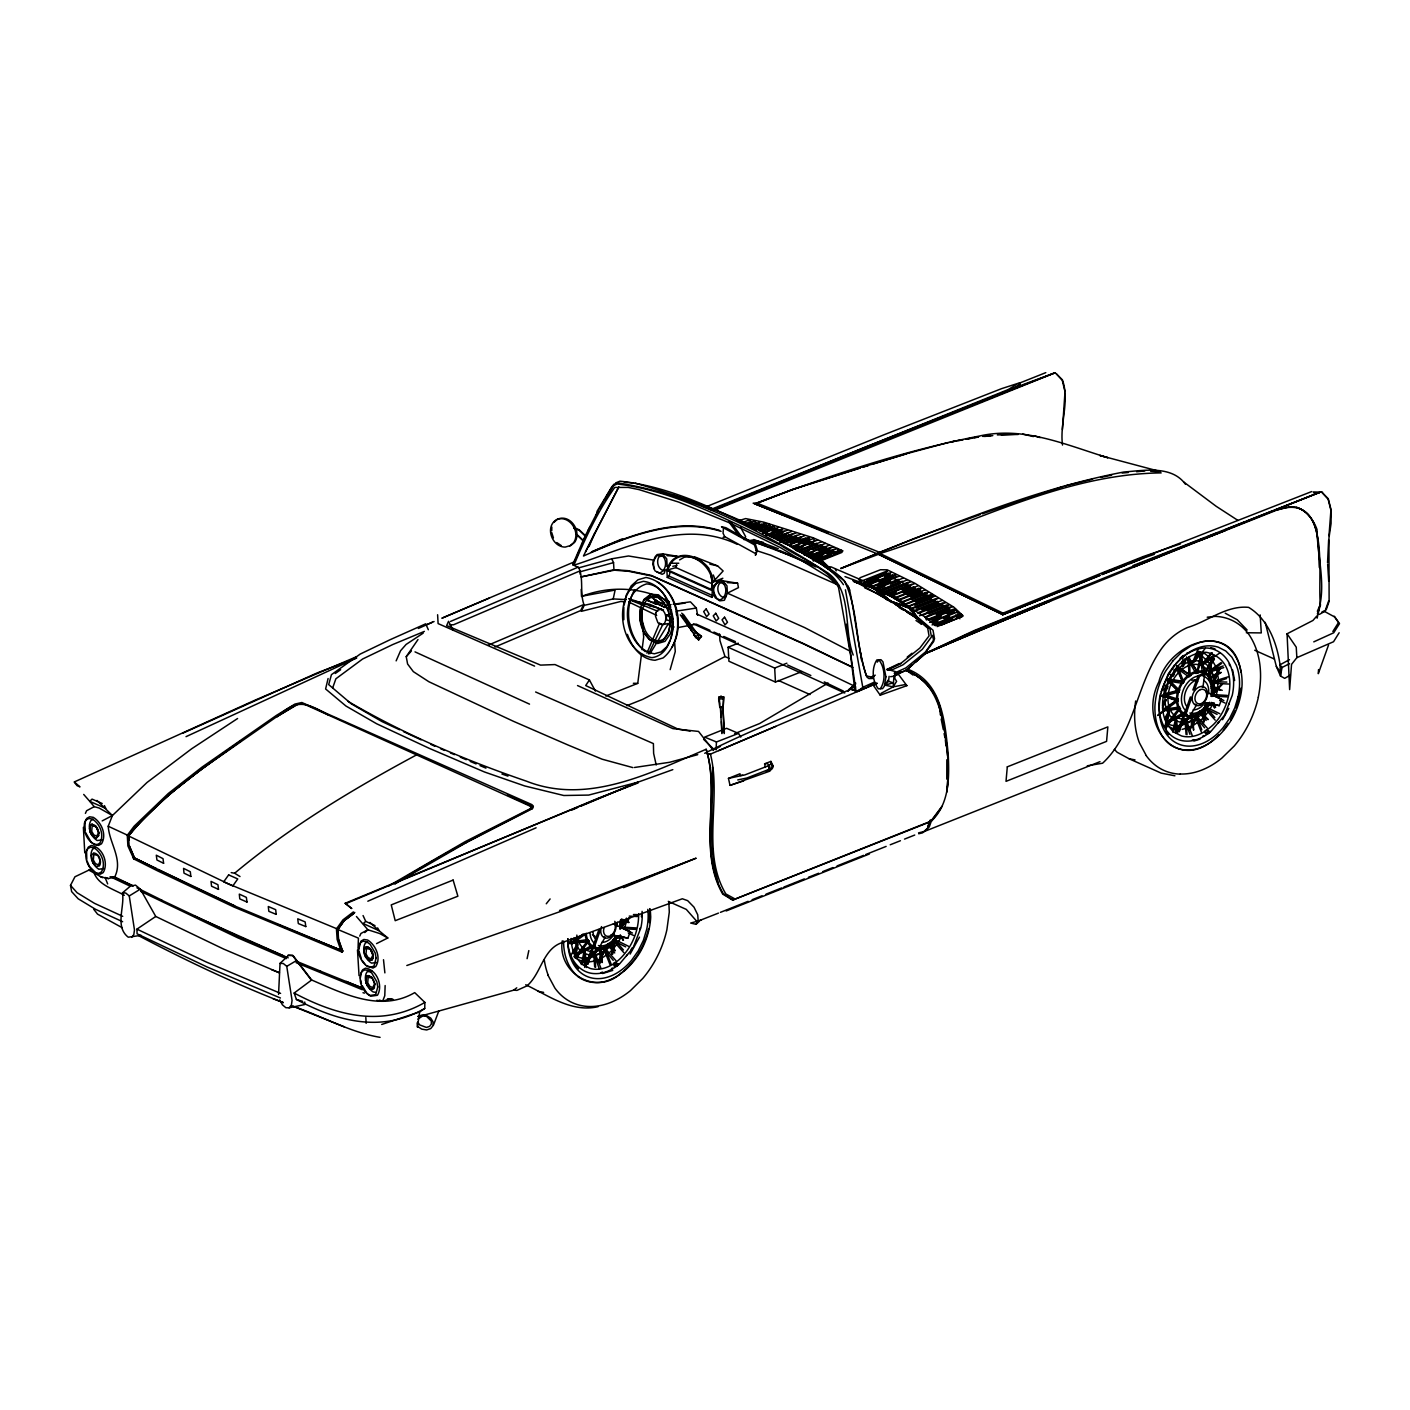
<?xml version="1.0" encoding="UTF-8"?>
<svg xmlns="http://www.w3.org/2000/svg" width="1410" height="1410" viewBox="0 0 1410 1410"><rect width="100%" height="100%" fill="white"/><g stroke="black" fill="none" stroke-linecap="round" stroke-linejoin="round"><path stroke-width="1.5" d="M1064.903 393.231L1062.435 429.504M875.081 683.921L873.178 685.101L880.228 695.183L881.232 693.262L893.147 686.864L893.975 676.218L890.609 676.694M640.404 608.75L640.246 620.365L643.647 631.786L649.975 640.105L657.659 643.524L665.009 641.338L670.261 633.883A25.08 15.986 80.4 0 0 665.608 600.96L658.417 594.808L650.662 594.262L644.159 599.268C636.862 611.817 638.906 628.772 649.093 639.153L656.373 642.414L663.264 640.228C674.844 627.943 670.878 605.507 657.06 596.5L649.675 595.919L643.577 600.554M765.383 767.41L764.608 763.885L770.882 761.4L773.138 765.965L771.975 768.221L746.895 778.003L737.73 779.941M1062.505 445.067C1059.597 423.229 1069.996 401.039 1062.364 379.766L1055.138 372.751L1024.982 383.873L866.639 446.582L711.891 509.909M1320.483 605.348C1316.834 576.126 1332.186 491.473 1277.248 509.926L1133.534 567.067M395.029 883.788C439.215 855.376 486.274 831.6 533.033 807.948L533.332 806.062L531.799 804.564L301.846 702.515L294.884 704.083L276.342 715.452L201.965 767.163L168.319 793.46L134.109 826.242L127.288 835.302L127.887 845.929L133.809 858.954L157.567 870.869L234.06 907.088L342.101 952.12L338.453 939.342M723.154 707.415L723.7 696.892L719.047 696.981L718.659 698.902L719.823 707.45L723.154 707.415L723.7 696.892L719.047 696.981L719.893 704.242M1328.643 539.977L1327.55 562.766M381.705 1024.471L419.634 1011.886L424.745 1008.45L424.868 1002.439L414.716 992.622C380.471 1012.591 343.37 993.662 311.081 979.756L297.369 961.902M551.751 530.689L551.821 527.04M358.052 948.225L358.422 938.143L337.818 929.472L343.74 920.994L354.174 913.098M385.142 985.555L384.771 995.742L382.603 1001.259L376.787 1000.307M279.462 972.794L223.573 949.036L155.752 916.465L140.33 889.146L135.501 885.11L130.372 886.15L122.459 892.883C124.908 906.894 114.562 926.758 128.275 937.209L141.123 935.323M424.745 1008.45C381.757 1033.142 337.642 1021.527 296.4 999.461L294.161 993.045L311.645 980.003L293.086 955.592L288.556 955.434L280.044 963.365L278.546 994.403M581.502 596.518L581.202 589.362M1162.51 709.9L1178.055 699.149L1177.985 700.788L1157.839 715.504M946.78 779.113L946.833 759.743M948.102 772.997L947.044 791.221M908.639 607.111L909.838 608.556L890.133 601.012L908.639 607.111L919.796 621.087C906.701 597.646 878.959 587.935 854.249 581.872L874.517 588.728L893.2 597.523L886.731 591.46L882.501 594.103L869.159 585.873M716.051 749.785L716.456 741.96L738.505 733.411L740.779 737.06M1318.526 669.591L1318.297 673.68L1328.537 645.004M626.392 918.104L626.163 921.946A41.102 29.169 -65.9 0 1 624.736 927.833M1317.116 618.179L1320.324 604.59L1317.345 611.253M624.771 601.859L620.841 601.436L581.361 611.323L584.216 605.331C579.51 593.293 583.899 579.475 578.875 567.807L572.672 564.687L575.791 558.959M638.624 913.61C638.977 930.759 631.856 947.679 619.36 959.399A43.551 30.914 -65.9 0 1 590.032 968.406L581.731 964.193L575.544 956.473A44.151 31.337 -65.9 0 1 571.173 938.443M946.938 792.032C949.283 767.234 947.925 742.101 941.721 717.919C940.505 696.17 925.877 678.862 906.295 670.208L896.513 674.509M611.852 954.112L612.945 939.8M1203.241 721.62L1204.334 707.309M641.391 916.747L641.568 914.72M667.283 577.377L669.045 576.091L712.966 595.725L711.979 597.382L667.283 577.377L666.877 570.363L668.71 567.049L667.159 566.327L666.736 558.906L662.647 553.83L657.06 554.588L654.839 557.25L652.795 563.965L654.487 569.005M1211.807 657.148L1209.533 680.29L1212.159 657.624M358.704 949.353L361.031 941.052L363.903 939.465L367.675 940.047C375.959 945.193 381.282 957.672 375.8 966.485L372.945 968.053L366.635 965.603M360.343 978.17L360.837 973.217L362.67 969.745L365.543 968.159C376.911 969.657 383.203 985.837 377.457 995.284L370.883 996.2L366.988 993.468L362.229 985.625M772.363 768.415L769.437 771.27L730.027 785.37L728.459 778.39L739.986 773.755L740.303 775.482L744.709 774.971L768.415 765.753L771.358 763.674L770.882 761.4L772.363 768.415L773.138 765.965M89.553 829.01L90.645 824.868L92.091 824.198L97.272 827.846L98.911 833.081L98.665 835.619L96.373 838.016C90.998 837.152 87.896 829.556 90.645 824.991L92.091 824.198L95.686 825.802L98.911 833.204M363.903 951.609L365.014 947.59L366.441 946.797C371.887 947.573 374.884 955.257 372.169 959.822L368.926 960.351L365.454 956.932L363.833 951.574L364.926 947.555L368.169 947.132L369.966 948.489L373.192 955.768M374.831 984.568L373.826 988.639L370.583 989.168L366.018 983.158L366.565 976.355L368.08 975.614L371.694 977.218M1180.434 543.89L1143.263 556.545L1101.228 573.236L1003.021 613.156L1002.475 614.707L1040.721 599.479M532.152 808.741L531.094 805.78L507.283 795.046M880.228 695.183L906.877 685.665L905.52 684.502L893.147 686.864L884.898 685.172L888.529 681.294L889.111 676.324M1160.448 693.932C1155.495 712.914 1163.461 740.391 1186.462 741.131A47.288 33.558 -65.9 0 0 1210.978 731.385L1224.462 715.399L1232.252 695.324A47.817 33.946 -65.9 0 0 1230.578 666.066C1226.63 656.002 1217.271 648.248 1206.22 648.001A49.614 35.215 -65.9 0 0 1181.703 657.765L1175.887 663.581M1166.722 680.307L1179.112 692.028L1179.324 690.195L1167.727 678.615M649.375 922.616L649.746 908.622M1241.012 688.08L1236.217 708.507M612.663 954.253L614.866 936.839L612.328 953.865M1204.052 721.761L1205.973 706.533L1203.4 723.506M605.824 696.047L637.761 683.356L641.532 653.923M642.061 649.71L643.683 637.109L641.391 608.979M1192.86 689.984L1198.165 675.654L1203.312 673.61L1204.669 674.227L1202.959 687.128L1201.602 686.511M1258.284 697.21C1262.655 676.201 1261.315 653.165 1249.172 634.852A82.397 58.48 -65.9 0 0 1215.173 616.364L1207.224 617.21M419.634 1011.886L417.466 1027.203L417.131 1022.885M1328.978 535.818L1330.917 510.314L1328.149 499.228L1322.509 492.848M1208.194 676.712L1210.926 659.492M1204.81 732.442L1207.577 732.231L1208.687 731.032L1206.061 730.063L1207.224 730.063L1209.586 732.495L1205.515 733.676L1205.039 730.944M706.163 749.256C720.457 795.875 697.368 849.913 722.731 894.151L732.742 900.056L723.242 893.623C697.421 849.719 720.915 795.61 706.163 749.256C650.38 772.927 587.688 805.374 526.6 781.228C464.877 760.078 404.282 734.293 347.918 701.299M1087.269 765.806L1102.602 763.215C1133.235 734.769 1136.319 687.41 1158.668 652.971C1165.541 641.814 1175.411 632.843 1187.414 627.556C1207.736 621.475 1226.577 605.101 1248.643 607.375C1268.066 619.043 1276.984 643.189 1280.033 664.797L1282.007 667.512L1280.509 676.042L1284.686 678.351L1290.379 675.108M667.67 569.904L711.098 589.327C719.223 564.194 677.1 540.224 667.67 569.904L675.989 567.596L676.659 564.264M1215.12 704.436L1205.092 706.198L1205.568 703.801M575.298 958.271L578.082 944.577L572.672 953.495M581.378 964.51L584.181 950.816L584.709 967.436M1165.876 729.693L1169.472 712.085L1165.136 719.223M1172.767 732.019L1175.57 718.324L1176.028 732.865M724.176 733.588L722.872 706.234L724.37 732.618M624.207 604.996L626.234 595.267L631.187 585.908L637.972 579.774L645.956 577.465C679.373 583.687 688.538 637.584 663.053 657.959L655.068 660.268C640.968 659.457 631.733 646.644 627.397 634.377M584.216 605.331L613.209 598.933L615.112 590.067L582.154 596.183C610.601 585.361 642.713 587.071 669.45 601.823M527.093 958.677L528.821 950.604M639.699 929.56L640.017 928.168M1201.249 652.566L1196.614 673.398L1202.765 652.936M670.984 638.748L673.169 629.019L673.011 618.197L671.107 609.173M710.728 574.54L712.279 582.559L711.592 590.367L666.877 570.363C674.139 542.215 712.966 558.184 712.843 582.224L722.819 578.241L712.455 586.613L711.979 597.382M582.348 963.453L585.185 951.468L586.401 967.524M1173.737 730.962L1176.574 718.977L1177.632 733.024M328.089 678.527L325.604 688.961L345.943 706.022L376.629 723.753L429.31 748.358L484.458 771.975L524.643 785.934L563.806 795.504L588.693 795.081L638.078 782.145L672.817 769.631M574.399 955.363L577.43 943.449L570.821 955.557M1164.783 726.837L1168.819 710.957L1165.03 717.866M755.83 553.742L755.39 555.311L757.364 550.534L755.355 544.013L725.815 527.692L721.515 526.758L754.438 544.824L756.535 551.31L755.83 553.742L724.687 536.628L723.048 533.191L723.489 527.71M1197.883 671.301L1202.959 652.918M670.173 669.644L675.267 651.579L674.667 642.925M669.045 576.091L670.173 572.09M587.688 964.105L592.993 945.317L586.084 963.647M1179.06 731.614L1184.382 712.826L1185.475 712.826M918.703 833.768L922.545 832.852L927.498 828.234L930.036 820.69L927.674 827.124M1161.064 691.869L1168.326 673.821L1174.442 665.026M648.6 928.749C644.67 945.141 636.016 960.351 623.238 971.419M587.952 964.105L593.416 947.414M1179.342 731.614L1184.805 714.923M1185.176 658.435L1182.25 667.018L1182.038 661.361M597.681 950.111L593.451 945.211L598.95 929.49L600.308 930.106L594.808 945.828L597.681 950.111L605.19 937.28L603.832 936.681M1189.071 717.62L1184.841 712.72L1190.34 696.998L1191.697 697.615L1186.198 713.337L1189.071 717.62L1196.579 704.788L1195.222 704.189M332.76 687.675L335.88 678.792L362.67 658.981L392.703 644.564L424.375 631.398M665.432 569.728L664.163 573.341L662.101 574.293L656.831 571.931M941.968 806.344L931.71 820.021L929.296 826.877L924.343 831.477L918.562 832.869M610.9 935.024L627.908 938.108L630.164 931.781L613.403 923.744L614.76 924.361M1204.404 702.92L1219.28 705.617L1221.553 699.289L1206.149 691.869M1325.753 609.067L1328.714 600.819M1197.531 652.213L1193.759 662.453L1205.356 648.248M1194.217 690.6L1199.54 676.254L1204.669 674.227M133.809 858.954L134.32 857.597L129.368 845.824M342.101 952.12L342.612 950.763M433.469 1025.176L438.827 1010.935M100.462 876.72L108.323 878.589L114.739 876.949C123.375 859.642 109.31 843.356 108.218 826.242L112.412 815.526L147.045 782.462L191.654 748.78L237.585 718.518M1177.473 731.155L1184.382 712.826M1186.621 658.54L1183.466 666.19L1182.567 655.932M1198.024 649.199L1192.507 662.612L1200.016 652.53M1228.603 704.753L1229.291 703.096M646.908 653.165L659.598 623.238L662.718 624.63L668.481 623.484L649.922 653.799M1219.861 668.234L1211.278 688.485L1219.95 668.604M576.602 557.056L579.845 549.424M582.277 543.696L584.709 537.968M589.098 546.393L594.773 533.086L618.937 486.908M1163.867 694.108L1179.677 689.966L1178.848 691.905L1162.333 696.575M572.672 564.687L585.044 536.205L597.082 512.711M1317.381 613.896C1327.127 587.353 1317.31 557.25 1317.011 529.508C1312.869 517.822 1302.734 505.555 1289.128 506.807M396.139 660.867L400.581 650.715L406.098 644.44L423.194 633.143M1176.98 665.978L1190.886 675.443L1188.771 676.747L1176.345 667.97L1183.078 683.286L1183.713 681.876L1177.297 665.714M85.393 813.394L86.592 810.732L94.223 806.661L99.07 808.018L112.412 815.526L102.19 820.902M359.744 936.099L360.96 933.455L367.904 929.789L379.678 933.526L387.803 937.967L376.54 943.625M598.263 961.972L605.031 947.414M1189.652 729.481L1196.42 714.923M648.529 653.905L662.718 624.63M98.647 835.495L96.373 837.892M372.945 958.183L372.099 959.893L368.926 960.351L364.45 954.394M594.491 533.597L583.476 555.998C625.776 537.369 674.473 516.8 721.092 531.359M582.876 606.106L580.673 610.565L495.016 646.978M1230.56 719.999L1235.266 710.428M585.538 551.733L618.479 487.419M701.14 920.184L690.653 923.057L696.064 924.308L698.126 920.236L697.721 914.79L694.002 907.159L687.657 900.655L682.334 898.769L561.726 942.726C542.709 949.247 541.228 973.764 526.987 985.872L516.959 990.384L513.681 990.172L418.171 1016.786M957.408 613.227L958.183 611.693L959.329 614.073L932.045 624.93M1212.089 682.634L1219.615 667.741M600.166 959.822L608.626 943.484L598.545 962.378M122.635 921.717L95.528 909.291L78.202 898.804L71.628 891.613L70.5 885.374L74.959 876.773L90.54 869.318M634.676 589.627C623.572 609.014 627.908 637.39 645.304 651.649M670.155 640.351L666.86 646.697L661.078 651.913L654.416 653.782C624.348 649.358 616.1 592.852 646.697 583.899C659.316 584.745 666.912 596.518 670.737 607.375M588.146 530.319L590.173 526.441M596.254 514.791L598.281 510.913M366.653 976.39L365.56 980.426L367.182 985.66L370.583 989.168L372.381 989.415L374.584 987M672.147 646.961C684.238 626.111 678.157 594.509 657.06 581.748M1189.934 729.886L1200.016 710.992L1191.556 727.331L1191.08 714.535L1193.512 730.08M631.134 949.617L631.997 947.978M655.773 603.427L656.831 601.506L655.615 600.484L654.452 602.458L664.974 607.534M744.057 539.713L745.678 536.752L740.514 527.181M630.111 954.077L639.488 937.121M1222.54 719.699L1228.78 708.402M570.134 942.285L572.055 938.848M1162.474 708.084L1166.229 699.73L1162.668 702.145M599.303 508.975L605.172 498.611M879.029 592.147L879.875 590.667L906.965 580.003M910.349 610.495L911.195 609.014L938.39 598.316M596.923 511.53L611.376 487.543L613.861 484.3L617.562 482.837C693.121 494.681 763.832 532.257 827.811 572.883C853.085 591.107 843.145 629.107 853.191 655.051M650.856 597.012L657.501 601.242L655.809 604.097L646.89 600.184L649.27 596.113M646.89 600.184L653.782 602.722L655.562 599.691M1213.041 658.029L1203.453 674.156L1214.274 658.981M606.141 496.884L612.786 485.763M604.837 499.739L613.896 485.463L617.122 484C675.108 490.715 727.736 520.607 779.924 544.789C799.399 558.201 824.497 566.397 838.827 586.066M748.957 521.101L749.82 519.708L750.878 521.947L745.062 524.273M1339.147 632.755L1333.543 641.726L1296.847 657.677L1291.542 664.374L1289.639 689.596L1287.066 633.795L1312.939 620.471L1316.852 615.994M893.147 686.864L896.601 681.347L894.751 678.28L895.544 671.636L886.908 669.221L890.873 670.085M888.071 680.113L884.898 685.172L893.2 682.863L888.529 681.294M1332.855 631.486L1338.513 622.533L1334.177 616.205M754.068 522.282L755.002 520.819L755.989 523.128L748.234 526.23M756.641 529.173L766.353 525.313L765.348 523.004L764.432 524.449L754.685 528.327M1162.563 705.441L1166.229 699.73L1164.625 702.233M453.209 630.252L448.539 621.316L446.635 625.617L540.559 665.115L555.011 664.568L589.415 679.937L585.696 685.56L677.963 729.076L690.125 731.085M417.994 639.541L406.239 656.655L407.596 664.004L413.359 671.654L428.851 681.717L513.399 721.285L568.159 745.062L602.105 759.197L632.896 767.604M1205.092 673.134L1214.398 659.157M576.126 957.901L588.393 939.853L574.875 957.02M1166.299 727.207L1179.782 707.362L1166.264 724.529M1177.456 666.542L1170 677.135L1164.96 689.296A44.151 31.337 -65.9 0 0 1166.934 723.982L1173.12 731.702L1181.421 735.914A43.551 30.914 -65.9 0 0 1210.749 726.908C1232.675 709.336 1241.082 659.809 1206.484 652.337A44.803 31.795 -65.9 0 0 1177.456 666.542M1223.263 730.292L1228.128 723.436M877.267 662.136L878.959 659.827M233.478 905.467L342.718 950.957L338.541 939.501L337.959 929.225L344.111 920.73M576.302 958.165L588.975 940.77M1166.422 727.401L1179.095 710.023M915.407 662.013L924.537 653.817L933.808 641.303L932.556 635.311M931.323 821.202L941.422 807.63M192.165 886.185L133.862 857.633L129.174 846.493L128.469 835.918L134.814 827.547L169.006 794.658L202.67 768.344L277.7 716.051L298.638 703.854L303.837 703.995L532.328 807.154M1212.265 652.724L1203.206 664.586L1219.914 652.865M131.624 937.386L133.809 934.618L134.479 929.965L129.262 895.932L125.737 893.024L122.459 892.883M546.269 903.775L550.111 898.946M1211.225 652.9L1202.201 663.951L1213.798 655.227M279.709 999.884L282.405 1004.819L285.842 1007.692L289.12 1007.833L291.394 1005.101L292.064 1000.448L286.759 966.361L283.322 963.506L280.044 963.365M693.667 634.659L695.817 632.085L701.51 636.404L698.673 639.928L693.667 634.659L698.673 639.928L698.338 633.954L695.817 632.085M880.351 688.697C885.938 680.642 884.916 667.423 878.871 659.792M1167.427 678.933L1184.241 681.435L1182.638 683.339L1167.533 681.048M417.818 1019.113L422.841 1015.905L426.595 1016.398L431.372 1021.122L431.301 1024.154L429.592 1026.409L426.419 1027.432L419.598 1024.876L417.801 1022.074M406.239 656.655L411.42 650.926M712.843 582.224L723.136 570.962L717.62 565.921L694.548 556.844M584.198 963.012L598.104 947.82M1175.587 730.521L1188.101 716.844M626.516 955.716L627.52 954.623M1217.905 723.224L1218.91 722.132M619.695 928.679L629.635 918.227M1212.494 694.689L1222.452 684.238M585.309 963.083L601.33 946.727L584.692 963.136M1176.698 730.591L1192.719 714.236L1176.081 730.644M619.66 928.785L627.943 920.483L621.74 919.355M1212.424 694.918L1219.315 687.992L1211.067 686.494L1222.223 690.336M1218.945 734.61C1179.077 777.21 1136.848 724.687 1158.879 681.823C1168.414 642.519 1233.239 618.426 1240.941 672.2M913.134 675.126L906.295 670.208L925.63 653.253L1050.626 600.942M855.711 683.868L847.903 691.111L855.606 682.986M696.064 924.308L699.025 921.629M940.347 714.923C939.536 694.213 924.766 677.946 906.295 670.208L910.86 666.102M1180.099 658.329L1183.395 655.403M364.749 932.574L367.904 929.789L356.448 916.5M619.572 926.335L629.124 917.945M1212.547 692.451L1222.1 684.044M553.901 522.37L557.532 519.197C570.38 513.681 582.101 531.482 574.681 542.268L570.962 545.406L565.181 547.098C552.033 547.115 544.648 526.97 556.368 519.708C569.199 514.245 581.096 532.046 573.535 542.779L569.816 545.934M906.295 670.208L912.481 664.78M915.583 662.083L924.854 653.958L974.821 632.085L1160.236 556.315M1185.422 484.229C1171.692 465.177 1143.986 470.499 1123.946 471.998C1039.452 487.93 959.364 521.4 879.505 552.297L756.659 502.965L753.151 503.194L782.656 514.844M617.139 965.004L618.62 963.7M1208.511 732.513L1210.009 731.208M375.007 925.612L365.754 921.4L363.234 923.568L379.131 930.759L387.803 937.967M614.672 962.554L613.667 963.435L616.91 966.079L618.214 964.986L615.853 962.554L614.672 962.554L617.298 963.523L616.188 964.722L613.421 964.933M840.783 568.494L877.531 553.319L878.218 554.394L840.783 568.494L877.531 553.319M532.24 808.705L465.811 842.845M855.623 686.952L849.331 688.785L857.65 691.499L862.797 687.322L874.553 682.035M907.212 657.095L912.006 653.235M887.366 669.944L900.743 663.458L919.866 648.036L929.067 635.91L927.674 628.102L914.191 616.558L906.718 612.081M583.264 934.337L573.077 942.426L589.257 941.245L569.411 943.59M1157.804 715.222L1178.055 699.149M231.205 872.614L234.642 873.231C290.407 826.56 353.135 789.001 417.025 754.632M882.501 594.103L886.731 591.46M513.681 990.172L516.765 987.811M353.381 911.917L342.965 919.849L336.444 928.926L337.149 939.518L340.885 950.217L314.818 939.765M345.855 919.426L354.492 912.869M354.756 912.393L344.322 920.272L337.818 929.472L338.418 940.082L342.595 951.538M704.718 753.292C751.777 729.463 801.955 710.446 850.618 689.279L854.407 689.948M802.713 553.548L803.541 552.932L794.746 548.243M1221.747 663.317L1209.939 671.971L1223.757 667.6M571.491 944.312L584.921 934.513M1327.656 564.352L1328.714 581.202M240.352 741.131C200.731 769.613 159.418 797.69 128.469 835.918L228.561 883.964L337.959 929.225M239.947 741.66C200.608 769.966 159.436 797.707 128.786 835.777L108.218 826.242M335.263 673.486L340.638 669.715M1220.989 662.629L1209.304 670.843L1223.228 665.943M1218.452 672.041L1208.687 678.897L1220.972 672.359M571.138 942.391L583.211 934.037M607.199 954.253C598.862 961.444 585.696 964.986 576.073 958.289M280.414 997.998L207.288 967.066L137.087 933.825L136.929 929.137L155.752 916.465M621.669 972.477C597.505 996.747 557.109 973.517 562.273 940.787M1164.061 690.777L1167.639 688.433L1164.713 686.882M277.294 716.597C297.298 698.655 306.146 702.444 328.583 715.117M277.118 716.668L295.413 705.282M129.262 895.932L140.33 889.146M394.87 883.859L466.005 842.775M388.525 886.044L465.124 841.664L529.49 809.093L531.077 807.824L530.213 805.251M867.485 584.833L869.318 583.74L883.841 593.68M1210.291 679.038L1221.078 672.552M286.759 966.361L296.594 960.492M828.093 683.057L759.673 723.524L734.628 733.676M679.62 559.911L684.22 557.25C693.79 555.399 702.762 561.427 708.86 568.265M576.743 953.865L591.107 945.775M1166.334 722.378L1184.277 712.261L1185.88 713.495L1167.128 723.242M1319.337 614.408L1325.294 611.094M1163.25 689.561L1168.132 686.846L1164.889 684.978M725.974 596.659L724.264 597.593C718.289 596.8 716.033 587.97 719.4 583.529L721.021 582.665L724.775 584.339M1289.551 663.634L1282.007 667.512M1289.463 659.651L1280.033 664.797L1280.509 676.042L1276.35 666.472L1265.193 622.303M868.948 686.053L874.676 682.951M1008.996 390.605L1018.284 385.67L1020.153 383.731L1019.465 382.991M866.057 447.428L1009.155 390.676L1018.443 385.741L1020.329 383.802L1019.483 383.115L1045.797 372.645M714.799 749.397L720.457 746.384M93.219 819.28L90.945 820.479C86.944 827.265 90.892 836.518 97.167 840.536L102.26 839.849M94.858 847.974L92.584 849.173C88.583 855.958 92.531 865.211 98.806 869.23L103.899 868.542M367.569 941.88L365.313 943.079C361.312 949.864 365.243 959.117 371.517 963.136L376.629 962.448M1321.769 612.134L1326.193 609.825L1329.119 601.418L1328.943 538.109L1331.075 523.515L1331.111 509.926L1328.255 498.699L1321.188 491.755L1132.829 565.657M1204.492 705.264L1206.255 704.348M728.97 658.329L725.004 656.566L642.731 699.342L626.763 705.687M573.852 956.72L592.605 946.956M723.101 537.439L724.687 536.628M575.474 955.275L594.491 945.987M1166.863 722.784L1185.88 713.495M870.182 678.263L874.006 676.412M887.789 669.045L899.245 663.511M418.347 628.455L434.068 621.51M186.032 736.654L356.624 658.029M1049.71 601.189L924.537 653.817L974.028 630.623L1132.424 566.573M875.258 675.161L871.327 676.976L866.375 675.972C857.668 648.124 855.799 618.585 849.631 590.085C842.122 571.42 819.721 564.493 804.264 554.13M887.013 669.768L900.743 663.458M891.12 670.243L903.034 664.78L922.316 649.323L931.499 636.862L929.913 628.719L916.2 616.998L895.579 604.696M924.537 653.817L973.605 631.433M74.8 782.356L79.965 786.886L77.127 785.687L74.166 782.004L254.875 700.241L356.325 656.796M893.27 596.536L885.304 591.847M1313.767 641.867L1333.701 632.79L1339.5 623.661L1334.829 617.069L1324.36 611.341M182.859 733.165L317.532 672.764L356.536 657.924M894.151 673.204L905.907 667.899L925.559 651.896L934.566 638.853L933.015 630.252L919.302 618.549L879.928 594.914L864.524 587.706M875.945 683.674L710.446 754.121L708.067 753.786M893.905 675.69L905.872 670.385C941.492 683.392 943.819 723.841 947.608 755.707M856.046 691.376L861.88 688.803M869.688 685.366L875.522 682.775M895.015 674.191L900.849 671.601M876.949 683.127L857.65 691.499M536.117 827.793L367.816 901.219M591.389 552.138C630.887 534.989 676.307 517.399 719.558 530.424M441.982 618.162L574.328 561.85M571.402 810.221L577.395 807.666M581.378 805.956L638.078 782.145L345.15 903.281L351.654 908.463L345.15 903.281M425.838 625.018L432.429 622.198M450.53 621.422L578.276 567.102M488.072 645.234L583.617 604.608M894.24 675.778L898.523 674.456L906.877 685.665M442.264 618.038L489.464 598.016M718.695 750.613L775.729 726.432M591.53 551.821L622.215 538.884M873.178 685.101L877.073 683.462M1133.376 566.996L1321.188 491.755L1275.363 509.75M345.979 903.581L598.122 798.272L638.219 782.885M713.266 509.874L866.216 447.499M713.495 509.979L782.532 481.691M766.159 770.935L770.812 769.049M706.586 506.578L883.77 434.862L1001.629 388.631L1018.901 383.062L1008.168 389.565L710.464 509.609M714.447 510.314L1055.138 372.751L1009.155 390.676M975.632 630.605L1048.74 600.748M615.817 482.854L619.924 481.18C678.263 487.19 730.962 517.928 783.449 541.898C803.488 555.47 829.274 564.035 843.462 584.674M623.502 887.683L695.905 858.267L559.523 910.455M695.905 858.267L560.07 911.618L406.82 965.515M600.66 972.812L602.475 972.089M1192.049 740.321L1193.865 739.598M745.291 524.679L755.002 520.819M746.278 525.366L752.129 523.057M748.639 526.441L760.237 521.823M753.557 525.56L759.408 523.233M751.565 527.975L761.224 524.132M751.759 528.398L765.348 523.004M758.897 529.666L768.626 525.807M760.924 530.548L770.635 526.688L769.56 524.449L755.971 529.808M763.286 531.129L773.015 527.252M763.268 532.804L774.918 528.186L773.861 525.948L760.272 531.288M762.969 533.491L778.496 527.322M771.816 531.129L777.65 528.803M765.983 535.077L779.571 529.666M770.512 534.795L782.197 530.142M770.512 536.487L784.101 531.077M772.046 536.293L787.52 530.142M774.989 536.205L782.797 533.103M775.042 537.88L788.595 532.486M777.104 538.25L786.833 534.372M777.086 539.871L792.561 533.72M781.492 539.695L791.221 535.818M779.607 542.127L797.02 535.201M780.999 542.004L800.351 534.302M785.881 541.158L795.61 537.28M783.925 543.555L801.338 536.628M790.252 542.48L799.999 538.62M788.243 544.912L805.709 537.968M798.377 542.445L808.089 538.585M792.543 546.393L810.01 539.448L809.023 537.245L789.6 544.894M792.226 547.01L813.5 538.549L814.486 540.858L795.152 548.561M793.178 547.714L799.029 545.388M802.924 543.837L808.776 541.51M794.306 549.301L817.536 540.083M797.214 549.248L803.048 546.921M808.899 544.595L812.794 543.044M797.32 550.887L816.654 543.202M801.215 550.852L816.795 544.648M801.321 552.491L820.673 544.806M802.237 552.667L825.449 543.432M803.189 553.372L809.04 551.046M812.936 549.495L822.664 545.635M805.233 554.253L824.586 546.551M804.299 555.117L829.45 545.106M807.19 555.047L813.024 552.72M818.875 550.393L826.665 547.309M809.164 555.892L830.437 547.433M813.129 555.945L828.71 549.759M813.147 557.567L834.438 549.107M812.213 558.536L837.364 548.543L838.351 550.852L813.2 560.845M817.042 557.708L822.894 555.381M826.789 553.83L832.623 551.504M820.638 559.206L830.384 555.328M834.279 553.777L840.113 551.451M820.743 560.845L842.017 552.385L840.959 550.041L813.852 560.687M873.107 577.73L886.661 572.354L887.507 570.856L860.417 581.519M866.533 580.55L874.605 577.342M863.431 583.282L888.758 573.2M864.03 583.352L891.12 572.583M867.132 583.335L878.73 578.717M884.546 576.408L890.345 574.117M868.983 584.216L892.354 574.928M878.783 582.013L894.257 575.862M872.896 585.978L896.284 576.69L895.033 574.452L869.882 584.339M871.944 587.001L899.034 576.232M876.985 586.225L890.538 580.832M801.955 671.548L775.465 682.07L728.917 661.237L728.124 647.243L738.294 643.189M874.958 588.657L898.329 579.351M875.962 588.904L903.052 578.135M878.976 588.851L884.775 586.56M890.591 584.251L898.329 581.167M878.959 590.561L902.347 581.255M880.968 591.389L900.303 583.687M882.889 592.306L908.216 582.242M883.7 592.57L910.789 581.801M884.793 593.293L908.005 584.057M886.714 594.209L912.041 584.145M887.366 594.474L914.456 583.705M890.468 594.456L896.266 592.147M902.065 589.838L909.82 586.772M892.318 595.337L913.751 586.824M903.44 592.729L915.09 588.093M893.711 598.21L918.95 588.182M907 594.738L920.589 589.345M897.271 600.219L920.642 590.931M899.65 599.973L924.801 589.979M910.49 596.888L922.105 592.27M900.726 602.387L926.053 592.323M911.935 599.673L927.41 593.522M904.18 604.449L927.551 595.161M915.46 601.77L930.935 595.619M907.635 606.511L932.962 596.43L931.71 594.209L904.621 604.855M907.934 606.882L935.024 596.113M914.826 605.295L930.3 599.144M910.948 608.521L936.275 598.457M916.165 608.186L935.588 600.466M912.34 611.394L937.668 601.33M914.808 611.253L942.003 600.448M728.124 647.243L774.672 668.058L786.886 663.193M921.735 609.649L937.262 603.48M917.822 612.821L943.061 602.793M927.181 611.041L942.726 604.872M919.479 615.8L946.762 604.961M928.785 613.826L948.207 606.124M924.872 617.087L950.199 607.005M952.526 606.723L925.348 617.527L926.405 619.942L953.689 609.102M936.222 614.425L949.811 609.014M928.485 619.959L955.575 609.19L956.826 611.535M931.587 619.942L941.263 616.1M947.062 613.791L954.799 610.706M929.542 622.374L954.87 612.31M931.005 622.497L958.183 611.693M934.107 622.48L937.985 620.946M943.819 618.62L949.635 616.311M935.218 625.723L952.684 618.779M956.579 617.227L960.457 615.694M937.139 626.586L962.378 616.54L961.32 614.302L934.125 625M1311.688 491.561L1104.03 572.83M1134.415 565.78L1156.376 557.056M1158.368 556.245L1195.468 541.51M1197.425 540.717L1203.488 538.32M1207.524 536.716L1217.606 532.698M1225.625 529.525L1245.241 521.718M1247.251 520.924L1273.353 510.543M929.648 822.03L732.742 900.056M720.404 912.358L748.146 901.307M752.112 899.721L762.017 895.773M765.965 894.187L781.827 887.877M783.872 887.066L804.317 878.923M808.423 877.302L818.646 873.231M822.735 871.609L832.957 867.538M837.064 865.916L863.643 855.341M865.687 854.53L886.132 846.405M890.221 844.784L900.426 840.73M904.515 839.109L914.737 835.037M924.343 831.477L1099.976 761.664M726.168 910.966L869.424 853.966M1140.02 559.47L1101.915 574.54L1125.779 565.198M742.048 522.775L749.82 519.708M767.516 534.954L783.043 528.838M755.355 544.013L754.438 544.824M774.16 538.373L791.574 531.517M778.549 539.818L795.963 532.98M785.229 543.361L804.652 535.729M798.324 550.922L821.536 541.792M810.221 556.034L833.451 546.904M892.565 595.831L917.822 585.908M894.257 598.651L921.435 587.952M901.166 602.793L928.273 592.147M918.333 613.421L945.511 602.722M921.876 615.43L949.071 604.731M1129.763 563.63L1143.669 558.149M1199.311 540.788L1225.537 530.477M756.659 502.965C829.08 475.752 903.105 450.777 979.174 436.095C1023.713 425.802 1066.083 444.996 1107.819 457.704L1099.818 455.448L1160.448 471.592M821.113 560.105L842.951 550.905L813.323 537.845L763.726 522.141L745.626 518.58L738.17 520.854M698.919 920.783L718.448 913.116M1202.889 736.002L1204.034 735.562M611.499 968.494L612.645 968.053M667.159 566.327L670.437 565.058M424.868 1002.439C381.105 1027.608 336.126 1015.323 294.161 993.045M980.426 514.491L915.002 538.197L878.835 552.879L1003.021 613.156M730.027 785.37L743.669 780.893M982.453 513.804L1025.035 499.07M1144.039 557.884L1154.349 554.341M1161.84 696.047L1179.677 689.966M1027.044 498.417L1063.281 486.503M1226.647 678.545L1212.53 683.18L1212.441 681.717L1228.321 676.782M860.012 467.944L792.861 489.288L755.214 503.916L878.765 554.447L1002.862 614.689L1099.941 575.403L1002.862 614.689L878.853 554.412M860.241 468.032L792.49 489.552L755.214 503.916L828.111 532.998M417.906 1016.31L421.995 1015.041L426.789 1015.693L430.702 1018.09L433.064 1021.809L433.064 1025.669L430.737 1028.56L426.648 1029.952L421.766 1029.141L417.765 1026.586M887.366 599.849L873.707 587.829L888.582 599.479L874.464 587.23L874.517 588.728L887.366 599.849L888.705 599.726L874.464 587.23L853.737 581.484M1193.988 741.025L1200.051 739.14M602.599 973.517L612.715 970.397M862.109 467.274L909.186 452.857M862.285 467.38L868.366 465.529M872.402 464.278L906.789 453.738M1182.109 729.411L1191.485 726.608L1200.368 720.545A41.102 29.169 -65.9 0 0 1208.141 711.786M578.875 567.807L611.676 558.801L628.508 555.981L653.482 560.087M580.726 571.614L613.544 562.608L611.676 558.801M697.721 754.667L669.574 762.299L634.5 767.481M742.647 775.359L728.459 778.39M908.815 453.121L948.384 442.458M665.079 606.141L671.037 604.573M1276.332 510.173L1289.286 506.877M1205.092 706.198L1213.446 704.101L1214.821 707.767M1065.29 485.851L1092.609 479.171M667.177 608.327L670.05 607.639M851.975 666.895L804.123 643.876L651.209 575.386L627.891 570.662L613.949 569.728L581.043 576.919L614.372 570.186L628.737 571.314L652.107 576.073L804.951 644.582L852.962 667.6M672.764 621.845L666.525 619.801L666.243 615.042L670.085 614.214M289.12 1007.833L304.86 1004.519L304.754 1002.016M1101.069 477.355L1111.626 475.205M672.799 566.274L676.888 565.498M678.245 627.52L695.359 624.313M950.446 441.912L961.267 439.955M965.603 439.18L969.939 438.387M974.275 437.611L978.593 436.836M950.076 442.176L954.394 441.383M958.73 440.607L963.065 439.832M967.401 439.056L978.223 437.1M623.749 936.927L613.702 938.69L622.057 936.592L623.449 940.259M1207.7 732.812L1209.586 732.495L1207.841 731.226M616.311 965.304L618.214 964.986L616.452 963.717M133.016 857.809L156.334 868.56M677.1 604.273L685.119 603.039M697.633 615.271L696.328 608.045L676.289 611.147L676.483 614.954M673.187 604.273L690.424 601.841L696.328 608.045M1163.074 709.265L1179.712 707.044M569.605 942.039L586.243 939.8M1162.774 710.869L1180.646 708.754L1164.466 709.935M598.104 1006.652C571.843 1012.891 548.349 995.566 525.736 984.744M1207.736 703.59L1214.186 702.92M620.647 935.641L616.346 936.081A22.507 15.986 -65.9 0 1 597.928 947.89M982.77 436.413L991.089 435.567M997.346 434.932L1016.328 434.209M984.48 436.465L992.799 435.619M1206.66 733.746L1208.299 733.588L1207.577 732.231M615.271 966.238L616.91 966.079L614.125 966.167M1122.201 473.037L1128.37 472.491M1136.601 471.733L1144.832 470.975M827.688 567.084L830.931 566.838L871.609 584.427L868.93 585.467L844.995 576.62M1187.061 652.865L1189 652.777M873.248 678.439L868.965 678.598L867.044 677.223C855.13 646.326 858.937 610.407 844.343 580.691C783.22 533.773 708.648 504.216 635.064 483.119M1001.135 434.791L1018.214 434.456M722.66 707.203L720.387 707.221L721.902 733.605M449.385 624.771L453.526 624.771L580.039 570.874L580.25 574.399M670.367 563.225L678.756 563.242M1246.317 632.737L1261.28 632.914L1260.17 614.919M1313.591 492.724L1318.949 492.795M633.372 683.286L637.761 683.356M1313.204 491.967L1322.474 492.161M1226.859 682.07L1212.441 681.717L1215.385 682.087L1212.53 683.18L1228.727 684.044M633.442 914.526L637.496 914.614M287.993 955.187L292.593 955.381L296.118 960.281M613.209 598.933L626.34 599.602M1212.688 696.17L1227 696.875M623.343 928.767L635.61 929.366M1150.666 471.275L1158.474 471.68M1161.188 472.896C1062.629 474.077 972.459 524.185 880.281 553.513L879.505 552.297M629.248 916.112L637.355 916.535M1203.047 676.148A19.599 13.906 -65.9 0 1 1211.437 688.644A19.599 13.906 -65.9 0 1 1211.031 694.46L1227.352 695.43M621.775 927.093L635.963 927.921M667.018 555.681L677.364 556.298L662.647 553.83M727.243 582.612L737.606 583.229L738.452 587.635L727.384 593.152L724.387 600.272L719.752 600.836L717.055 598.88L713.019 591.019M930.3 819.933L931.71 820.021M1176.786 729.04L1173.243 728.776L1167.445 725.798M1184.241 681.435L1168.344 680.166L1179.112 692.028M624.207 482.22L632.896 482.943M387.433 998.862L393.39 999.655L390.87 998.685L382.603 1001.259L379.537 1000.113M706.621 753.574L710.446 754.121C721.885 799.311 700.664 851.622 725.833 893.94L735.156 899.051L931.622 820.884C949.688 803.418 949.353 776.98 948.172 753.768C944.911 721.99 942.233 682.07 907.406 669.098M737.606 583.229L720.087 580.338L717.285 581.519L713.724 587.142L712.455 586.613M371.976 971.155L366.952 971.878C362.952 978.681 366.9 987.916 373.156 991.953L375.994 992.446M380.083 1037.355C349.046 1032.085 321.216 1015.641 291.553 1005.718M1205.18 702.691L1219.28 705.617M611.658 934.795L627.908 938.108M1114.305 749.362L1117.125 752.253L1129.163 758.791L1135.015 759.884M764.608 763.885C772.257 760.959 770.406 779.536 768.697 764.661M537.774 991.283L543.625 992.376M1174.9 775.8L1161.241 773.138L1129.163 758.791M632.72 600.871L649.746 604.273L662.488 610.037M649.323 605.718L655.703 606.987M812.759 559.752L820.708 561.356L822.241 562.801L815.879 561.391M664.039 570.662C658.065 569.816 655.897 561.092 659.157 556.58L662.665 556.016L664.551 557.391M368.01 975.579L371.606 977.183L374.373 981.836M112.183 876.703L132.54 885.568M746.824 523.462L759.708 526.159M754.843 540.559L763.427 542.392M1212.283 688.38L1220.143 690.107M620.893 920.871L628.772 922.598M709.882 564.176L717.62 565.921M815.35 560.722L821.484 562.114L820.708 561.356M730.257 898.716L734.205 899.633M1022.673 434.068L1033.389 436.571M88.865 870.111L102.578 877.672M1198.518 651.861L1204.81 653.605L1210.273 658.082M1210.873 647.666L1214.962 648.794M753.751 540.788L760.008 542.533M362.987 992.711L364.45 993.134M133.862 857.633L156.351 868.789M296.4 999.461L302.656 1001.364M1034.341 435.778L1040.157 437.594M761.858 526.617L782.427 533.156M788.613 535.13L811.226 542.321L837.628 553.143M737.342 544.366C683.057 518.386 625.934 548.42 573.888 565.234C585.238 538.267 597.752 511.319 614.742 487.437L628.208 487.419L639.065 489.623L678.668 502.083L729.798 522.951L780.576 547.662L828.181 576.866L836.976 584.657L838.545 587.547L850.653 655.544L854.971 690.953L856.064 691.517L846.335 624.189M756.077 550.464L770.653 555.223L839.126 585.432M628.666 598.651L663.511 610.001M855.694 582.136L873.407 587.935L892.107 596.853L909.327 607.904L890.133 601.012M1161.946 695.817L1178.266 701.158L1162.774 694.989M750.737 540.259L763.233 544.366M743.881 538.638L772.944 548.208L816.055 566.979M1163.497 694.46L1177.896 699.201M673.768 495.262L679.955 497.307M795.927 550.164L822.629 561.339L830.085 568.459M1296.301 507.142C1321.346 515.619 1317.786 546.534 1319.337 567.525M623.396 920.272L628.983 922.175M501.925 774.019L507.952 776.117M853.314 580.885L869.67 586.719M105.415 877.514L108.323 878.589M759.038 541.687L765.154 543.96M778.32 548.719L753.768 539.537L751.019 540.788L798.324 558.554L810.027 564.159M573.782 528.257L579.334 530.371L585.414 536.188M138.956 935.87C185.856 960.492 233.778 983.246 283.146 1002.528M293.28 1006.352L344.428 1026.868M273.011 998.703L283.304 1002.598M271.548 969.692L279.286 972.724M319.383 970.714L363.41 988.481M342.718 950.957L277.858 924.519M575.333 528.204L579.193 529.772L585.326 535.624M629.442 599.726L657.765 611.253M346.19 981.413L362.106 987.899M280.59 993.38L206.318 962.025L136.929 929.137M716.456 741.96L704.63 737.113L726.608 728.3L738.505 733.411M698.338 504.392L686.159 499.351L690.054 501.043M702.409 506.067L708.507 508.587M288.204 957.848L194.686 916.218M295.994 961.056L320.581 971.155M362.317 989.714L296.082 962.642M286.336 958.624L237.655 937.773L140.683 891.332M440.625 748.745L444.573 750.42M450.477 752.958L454.425 754.65M460.33 757.17L466.234 759.708M470.182 761.4L476.087 763.92M480.017 765.612L485.939 768.133M283.551 955.874L238.766 936.645L160.687 899.721M779.536 550.376L810.979 564.123M535.624 691.993L653.394 743.599L653.623 753.381L656.214 764.978M534.601 666.119L438.105 623.59L437.611 614.742M723.788 636.474L735.385 641.603M1254.741 650.257L1274.376 659.034M1198.165 675.654L1199.54 676.254M1220.196 698.673L1221.553 699.289M876.932 553.813L878.218 554.394M1184.841 712.72L1186.198 713.337M675.989 567.596L712.402 583.881M696.663 613.985L805.991 662.894L854.002 685.912M655.615 600.484L666.648 605.419M656.831 601.506L662.347 603.973M654.452 602.458L665.485 607.393M696.135 624.101L709.97 630.305M713.936 632.068L719.875 634.729M693.332 623.854L844.749 693.015M668.111 624.348L674.121 627.027M778.355 680.431L809.975 694.566M668.287 901.36L686.3 909.397L696.963 921.541M628.807 931.164L630.164 931.781M593.451 945.211L594.808 945.828M110.121 876.65L129.579 885.903M809.957 556.95L821.484 562.114M787.608 664.991L810.856 675.496M577.518 685.56L672.94 728.635L698.549 731.438L713.425 750.472M415.016 651.878L529.525 704.136M102.207 803.506L92.055 799.117L89.729 801.321L94.223 806.661M806.626 555.399L821.431 562.202L829.82 569.235M122.705 916.324L94.417 903.299L77.109 892.741L70.5 885.374M779.924 541.193L787.732 544.789L766.247 534.443M399.612 729.798L382.039 721.603L351.354 703.872L328.706 684.608L331.438 674.667L360.22 654.064L390.165 639.682L425.714 623.819L428.34 629.741M403.507 731.631L421.061 739.827M430.825 744.392L434.721 746.207M234.554 905.731L158.167 869.476M191.002 885.674L234.571 905.96M1211.137 694.478L1223.845 700.523M621.563 927.833L632.455 933.015M871.662 586.472L887.454 594.015L926.529 617.827L934.777 624.912L941.439 625.053L963.206 615.888L953.936 607.216L914.755 583.211L887.19 569.816L880.457 569.746L860.294 577.642L858.62 579.281L859.836 580.814M736.937 520.343L756.483 529.737M824.268 681.894L843.409 691.094M628.701 601.964L656.69 615.412M1219.632 700.417L1225.008 703.008M628.243 932.909L633.636 935.5M888.882 576.144L910.525 586.666M122.088 927.657L97.537 914.121L93.73 909.274M1219.791 713.724L1205.409 706.692L1214.856 717.496M628.419 946.216L614.037 939.183L623.484 949.987M114.739 876.949L133.227 886.009M928.362 578.029L972.865 599.92M124.309 895.297C113.946 889.216 99.511 885.55 94.347 873.654M136.929 887.824L161.886 900.179M1217.077 714.394L1204.422 708.014L1215.208 720.175M614.848 941.422L625.705 946.885M850.776 651.543L804.652 627.591L727.384 593.152L726.978 585.855L722.872 580.761M795.134 549.636L800.157 552.244M890.591 600.73L853.068 580.567L854.16 581.237M1225.202 613.209L1237.24 619.748L1247.163 630.023M653.782 599.197L657.501 601.242M789.565 545.829L800.58 552.05M666.243 615.042L673.063 619.078M1176.486 666.877L1190.886 675.443M876.826 593.487L891.825 602.458M899.227 607.622L902.964 609.86M1170.106 674.28L1173.349 676.218M912.499 587.617L951.433 611.394M868.965 585.89L883.982 595.038L886.943 592.835L893.235 597.487M234.642 873.231L240 876.544M1238.015 520.466L1216.178 506.296L1183.66 481.956M556.774 542.568L561.303 545.617M915.971 620.488L921.417 624.136L920.571 621.017L889.516 600.061M653.782 602.722L655.809 604.097M825.026 566.75L828.34 569.164M94.576 837.751L90.099 831.671M1207.982 719.646L1198.429 712.191L1206.132 720.439M615.007 950.904L607.04 944.682L614.742 952.931M823.052 563.418L829.573 568.812M664.586 602.934L658.188 597.558L651.297 596.994L645.498 601.453L642.184 609.754L641.814 620.206L645.128 630.252A22.225 14.241 81.4 0 0 664.092 638.73L668.71 632.156L670.49 622.427L669.309 614.055M955.68 615.095L959.91 618.779M369.913 922.44L379.131 930.759L377.598 927.903M96.973 800.439L112.412 815.526M577.73 535.183L582.312 539.554M576.337 534.302L582.453 540.153M822.629 561.339L830.349 568.847M703.608 739.316L713.971 749.433M1200.879 711.909L1208.123 719.4M609.508 944.383L615.289 950.393M578.206 976.725C567.736 968.088 563.418 954.27 563.63 941.034M683.268 614.249L697.386 633.918L691.147 627.609L681.753 613.156M680.254 614.83L694.39 634.518M681.717 615.853L684.343 618.69M690.953 630.147L694.742 634.324M1056.46 373.844L1062.259 380.312L1064.92 391.31M613.033 940.505L623.819 952.666M1207.312 728.142L1196.508 715.892L1201.813 729.763M615.923 960.633L605.137 948.384L611.164 964.193M83.701 794.429L89.729 801.321L105.82 808.441L104.41 805.603M1204.616 727.842L1195.292 716.721L1201.373 732.142M613.227 960.333L603.921 949.212L609.984 964.634M908.34 607.305L918.897 619.942M1165.929 731.402L1168.573 734.645M573.218 962.272L578.505 968.776M362.123 960.369L365.331 964.669M742.118 537.474L731.578 523.057L728.864 521.841L739.404 536.258M1276.35 666.472L1279.928 671.565M909.52 606.617L919.197 620.576M1287.066 633.795L1296.248 647.19L1296.847 657.677M835.354 569.428L836.253 570.821M1188.736 657.536L1198.236 673.099L1189.141 659.545L1189.317 676.659L1187.837 657.888M685.295 620.329L690.001 628.508M1186.444 656.901L1195.98 673.539M1212.565 660.867L1216.301 667.529L1218.258 677.963L1217.553 689.455A41.102 29.169 -65.9 0 1 1216.125 695.341M1146.224 755.513L1139.386 742.753A82.238 58.374 -65.9 0 1 1135.667 700.999M589.415 679.937L595.39 691.076M547.996 975.244L554.853 988.005A82.397 58.48 -65.9 0 0 588.851 1006.493A82.238 58.374 -65.9 0 0 630.429 990.648L642.749 978.469A82.397 58.48 -65.9 0 0 666.895 929.701L669.292 912.111L668.816 901.625M1211.631 702.374L1214.38 707.802M919.479 620.329L921.417 624.136M620.241 934.865L622.991 940.294M665.467 604.749L669.01 611.975M361.33 958.641L359.039 951.292M1213.834 703.414L1215.631 707.309M363.057 915.548L365.754 921.4M85.517 832.464L91.051 841.981L94.875 844.801L98.647 845.383L101.52 843.797C106.913 834.914 101.696 822.453 93.307 817.342L89.606 816.795L86.75 818.364L84.9 821.73L85.146 830.543M87.156 861.158L89.482 866.498L96.514 873.495L100.304 874.2L103.177 872.614C108.922 863.167 102.613 846.987 91.245 845.489L88.372 847.058L86.556 850.547L86.785 859.272M129.297 845.912L134.426 857.791M105.151 877.637L107.653 883.929M1192.349 735.738L1186.268 720.316L1187.008 734.751M600.96 968.229L594.879 952.808L595.619 967.242M848.097 586.137L849.631 590.085M713.301 574.98L715.275 580.127M1176.716 665.467L1183.078 683.286M1189.934 734.363L1185.017 720.475L1186.074 734.522M599.268 968.846L593.628 952.966L594.685 967.013M551.715 532.522L553.425 537.915M725.004 656.566L719.964 640.651L719.593 634.095M1229.185 663.863L1229.679 665.731M1212.917 677.17L1209.198 663.176L1200.333 654.222A38.387 27.248 -65.9 0 0 1196.561 652.707M718.06 882.501C707.15 844.942 713.848 805.392 712.508 766.987M1199.822 651.825L1204.951 674.826L1200.439 651.861M941.175 719.082L943.272 729.446M944.101 733.588L944.947 737.73M845.401 589.803L862.797 687.322M374.285 981.801L374.919 984.603M360.713 980.056L361.436 983.845M1232.569 669.838L1234.631 680.519M768.415 765.753L769.437 771.27M602.123 962.572L599.691 947.027L600.29 963.153M1199.223 651.702L1202.413 672.253M860.329 651.861L861.51 660.197M383.502 959.716L384.877 972.882M945.352 739.809L945.934 745.784M359.039 975.649L357.488 949.917M1192.437 715.769L1193.724 729.834M601.048 948.26L602.334 962.325M84.759 852.856L83.384 827.353M774.672 668.058L775.465 682.07M720.58 706.269L721.215 717.267M721.462 721.656L722.096 732.654M650.274 909.256L650.715 916.941A58.198 41.295 -65.9 0 1 639.823 952.702C631.645 965.639 619.995 977.218 604.925 981.483A58.198 41.295 -65.9 0 1 578.206 976.742M613.544 562.608L613.949 569.728M567.913 938.831C566.979 954.922 577.413 973.393 595.073 973.623A47.288 33.558 -65.9 0 0 619.607 963.876L633.072 947.89L640.863 927.815A47.817 33.946 -65.9 0 0 642.096 911.354M365.825 1017.456L366.159 1023.343M128.698 835.619L128.98 840.378M1174.125 669.309L1174.354 674.914M1189.406 656.478L1190.005 673.945M623.802 606.934L623.837 619.677M1258.337 697.28A82.397 58.48 -65.9 0 1 1234.191 746.049L1221.8 758.157A82.238 58.374 -65.9 0 1 1180.24 774.002M1180.223 774.143A82.397 58.48 -65.9 0 1 1146.224 755.654M1198.8 651.191A50.443 35.796 -65.9 0 1 1200.051 655.209M1187.29 715.029A22.507 15.986 -65.9 0 1 1179.112 690.248A22.507 15.986 -65.9 0 1 1201.479 672.552A22.507 15.986 -65.9 0 1 1210.908 696.328M1207.806 703.519A22.507 15.986 -65.9 0 1 1189.317 715.399M1199.328 675.813A19.599 13.906 -65.9 0 0 1181.474 700.541A19.599 13.906 -65.9 0 0 1186.585 711.433M1191.661 680.166A12.796 9.077 -65.9 0 1 1197.566 681.858M1194.622 716.227A28.658 20.339 -65.9 0 1 1168.255 703.044A28.658 20.339 -65.9 0 1 1187.308 666.225A28.658 20.339 -65.9 0 1 1211.807 683.022M1207.224 703.907A19.599 13.906 -65.9 0 1 1189.881 713.037M1192.049 720.369A38.387 27.248 -65.9 0 1 1168.59 724.317M1212.406 696.082A32.395 22.983 -65.9 0 0 1187.96 662.312A32.395 22.983 -65.9 0 0 1165.013 701.352A32.395 22.983 -65.9 0 0 1191.291 720.827M1208.194 705.635A32.395 22.983 -65.9 0 1 1191.309 721.144M1208.476 693.72A15.88 11.262 -65.9 0 0 1208.67 689.807A15.88 11.262 -65.9 0 0 1203.682 680.431M1203.294 704.771A15.88 11.262 -65.9 0 1 1193.16 709.882M1186.427 706.04A15.88 11.262 -65.9 0 1 1185.634 691.605A15.88 11.262 -65.9 0 1 1195.751 680.237M1212.318 704.824A41.102 29.169 -65.9 0 1 1209.251 710.129M1194.711 679.761A12.954 9.2 -65.9 0 1 1197.495 681.347M1211.93 696.522A23.67 16.797 -65.9 0 0 1213.076 686.635A23.67 16.797 -65.9 0 0 1193.583 672.2A23.67 16.797 -65.9 0 0 1176.574 701.14A23.67 16.797 -65.9 0 0 1196.068 715.593A23.67 16.797 -65.9 0 0 1209.674 702.25M548.19 975.191A82.238 58.374 -65.9 0 1 544.295 959.981M647.807 909.362A52.593 37.33 -65.9 0 1 646.732 929.208L643.383 940.364L638.236 950.833L631.592 960.298A52.293 37.118 -65.9 0 1 589.01 977.218A52.628 37.347 -65.9 0 1 575.509 967.225A52.293 37.118 -65.9 0 1 567.877 938.937M604.203 927.568A7.931 5.622 -65.9 0 0 603.55 931.411A7.931 5.622 -65.9 0 0 609.843 936.081A7.931 5.622 -65.9 0 0 615.324 926.722A7.931 5.622 -65.9 0 0 614.266 923.568M614.778 921.329A10.029 7.12 -65.9 0 1 613.755 933.561A10.029 7.12 -65.9 0 1 603.885 937.491A10.029 7.12 -65.9 0 1 601.541 926.599M604.855 947.608A28.658 20.339 -65.9 0 1 576.831 935.094M620.629 919.549A22.507 15.986 -65.9 0 1 619.995 926.952M595.901 947.52A22.507 15.986 -65.9 0 1 586.243 933.226M620.048 921.135A19.599 13.906 -65.9 0 1 619.642 926.952M615.835 936.399A19.599 13.906 -65.9 0 1 606.053 944.947A19.599 13.906 -65.9 0 1 598.422 945.564M600.66 952.86A38.387 27.248 -65.9 0 1 575.386 955.98M622.691 920.113A32.395 22.983 -65.9 0 1 621.563 926.264M616.787 937.809A32.395 22.983 -65.9 0 1 601.682 952.526M599.638 953.424A32.395 22.983 -65.9 0 1 573.888 938.126M585.185 933.632A23.67 16.797 -65.9 0 0 604.678 948.084A23.67 16.797 -65.9 0 0 617.263 936.628M595.126 943.96A19.599 13.906 -65.9 0 1 590.014 933.067M617.28 922.299A15.88 11.262 -65.9 0 1 617.087 926.211M614.319 933.949A15.88 11.262 -65.9 0 1 601.788 942.373M595.055 938.531A15.88 11.262 -65.9 0 1 593.011 931.939M620.929 937.315A41.102 29.169 -65.9 0 1 608.979 953.037M595.09 936.24A12.796 9.077 -65.9 0 1 592.376 934.689M621.687 919.126A23.67 16.797 -65.9 0 1 620.541 929.014M98.629 832.323L96.744 836.2L93.783 834.879L91.703 831.318L92.179 825.908L96.197 826.612L98.629 832.323M100.269 861.016L98.383 864.912L95.422 863.59L93.342 860.012L93.818 854.601L97.836 855.306L100.269 861.016M372.91 954.993L371.024 958.888L368.063 957.566L366.001 953.988L366.459 948.595L370.477 949.283L372.91 954.993M374.619 983.722L372.751 987.617L369.79 986.295L367.71 982.717L368.186 977.324L372.205 978.011L374.619 983.722M376.118 958.113L374.055 965.885L371.412 967.242L368.028 966.714C360.273 962.113 355.69 950.657 360.484 942.532L363.145 941.193L366.6 941.757L370.107 944.312L375.201 952.966L376.118 958.113M84.512 822.964C83.155 830.913 86.574 839.831 93.659 844.008L97.131 844.555L99.775 843.215C104.587 835.09 100.004 823.634 92.232 819.034L88.865 818.505L86.204 819.862L84.512 822.964M86.151 851.763C84.67 859.836 88.46 868.348 95.316 872.808L98.77 873.372L101.414 871.909C106.243 863.801 101.573 852.363 93.871 847.727L90.504 847.216L87.843 848.679L86.151 851.763M377.757 986.93L375.695 994.596L369.667 995.531C361.982 990.895 357.312 979.474 362.141 971.349L364.785 969.886L368.239 970.45L371.746 973.006L376.84 981.783L377.757 986.93M653.412 561.162L653.676 568.212L655.121 570.979L659.598 572.989C666.842 570.662 667.564 558.977 661.449 554.994L656.672 555.804L653.412 561.162M713.636 588.111L713.918 595.143L715.363 597.928L719.84 599.92C727.066 597.611 727.789 585.925 721.673 581.942L716.897 582.753L713.636 588.111M885.921 676.835L884.317 686.282L882.554 688.644L878.324 688.82C872.226 681.101 871.45 668.199 876.844 659.915L880.986 659.704L882.977 661.889L885.921 676.835M655.809 612.962L655.527 616.311L657.941 622.797L662.418 624.806L664.427 623.484C667.106 618.884 666.031 612.151 661.378 609.226L657.166 610.301L655.809 612.962M1007.304 766.846L1006.017 781.351L1106.568 741.378L1107.855 726.873L1007.304 766.846M91.439 855.288L92.813 862.955L96.215 866.445L99.458 865.916C102.172 861.369 99.158 853.667 93.73 852.891L91.439 855.288M672.27 630.552C671.019 642.237 664.991 656.091 651.861 657.659C621.017 651.861 612.504 602.229 636.051 583.405L643.401 581.325C665.679 584.11 673.839 611.129 672.27 630.552M1238.121 696.716L1234.772 707.873L1229.626 718.342L1222.981 727.807A52.293 37.118 -65.9 0 1 1180.399 744.727A52.628 37.347 -65.9 0 1 1166.898 734.733A52.293 37.118 -65.9 0 1 1164.008 684.114L1169.137 673.522L1175.799 664.18A52.293 37.118 -65.9 0 1 1218.381 647.243L1225.784 650.997L1231.864 657.13L1236.306 665.185A52.593 37.33 -65.9 0 1 1238.121 696.716M228.649 874.887L223.696 881.814L232.826 885.903L237.761 878.959L228.649 874.887M1173.085 660.691L1165.788 670.878A58.198 41.295 -65.9 0 0 1154.913 706.621C1154.631 720.457 1158.509 735.174 1169.595 744.233A58.198 41.295 -65.9 0 0 1196.314 748.974C1211.384 744.727 1223.016 733.147 1231.212 720.21A58.198 41.295 -65.9 0 0 1242.087 684.449C1242.386 670.631 1238.473 655.914 1227.405 646.837A58.198 41.295 -65.9 0 0 1200.703 642.096L1191.009 645.939L1181.65 652.213L1173.085 660.691M698.338 633.954L695.412 637.62L699.289 637.902L701.51 636.404L698.338 633.954M721.021 696.223L718.659 698.902L723.277 698.884L721.021 696.223M706.163 608.961L703.66 611.587L706.604 616.646L709.089 614.02L706.163 608.961M715.751 613.262L713.249 615.888L716.192 620.946L718.695 618.32L715.751 613.262M724.564 617.192L722.061 619.818L724.987 624.877L727.49 622.251L724.564 617.192M453.121 880.069L391.24 904.903L395.205 920.695L457.88 896.214L453.121 880.069M305.794 926.582L298.303 923.55L297.739 918.809L305.159 921.911L305.794 926.582M276.166 914.367L268.834 911.336L268.288 906.507L275.708 909.697L276.166 914.367M246.997 902.048L239.77 898.893L239.312 894.116L246.362 897.377L246.997 902.048M218.497 889.375L211.553 886.203L211.006 881.373L217.951 884.757L218.497 889.375M190.844 876.456L184.005 873.16L183.547 868.366L190.315 871.75L190.844 876.456M163.595 863.29L156.933 859.994L156.299 855.218L163.031 858.672L163.595 863.29M1200.368 705.159A10.029 7.12 -65.9 0 0 1206.167 688.838A10.029 7.12 -65.9 0 0 1192.895 694.196A10.029 7.12 -65.9 0 0 1200.368 705.159M1200.421 689.578A7.931 5.622 -65.9 0 0 1194.922 698.919A7.931 5.622 -65.9 0 0 1201.214 703.59A7.931 5.622 -65.9 0 0 1206.713 694.231A7.931 5.622 -65.9 0 0 1200.421 689.578"/></g></svg>
